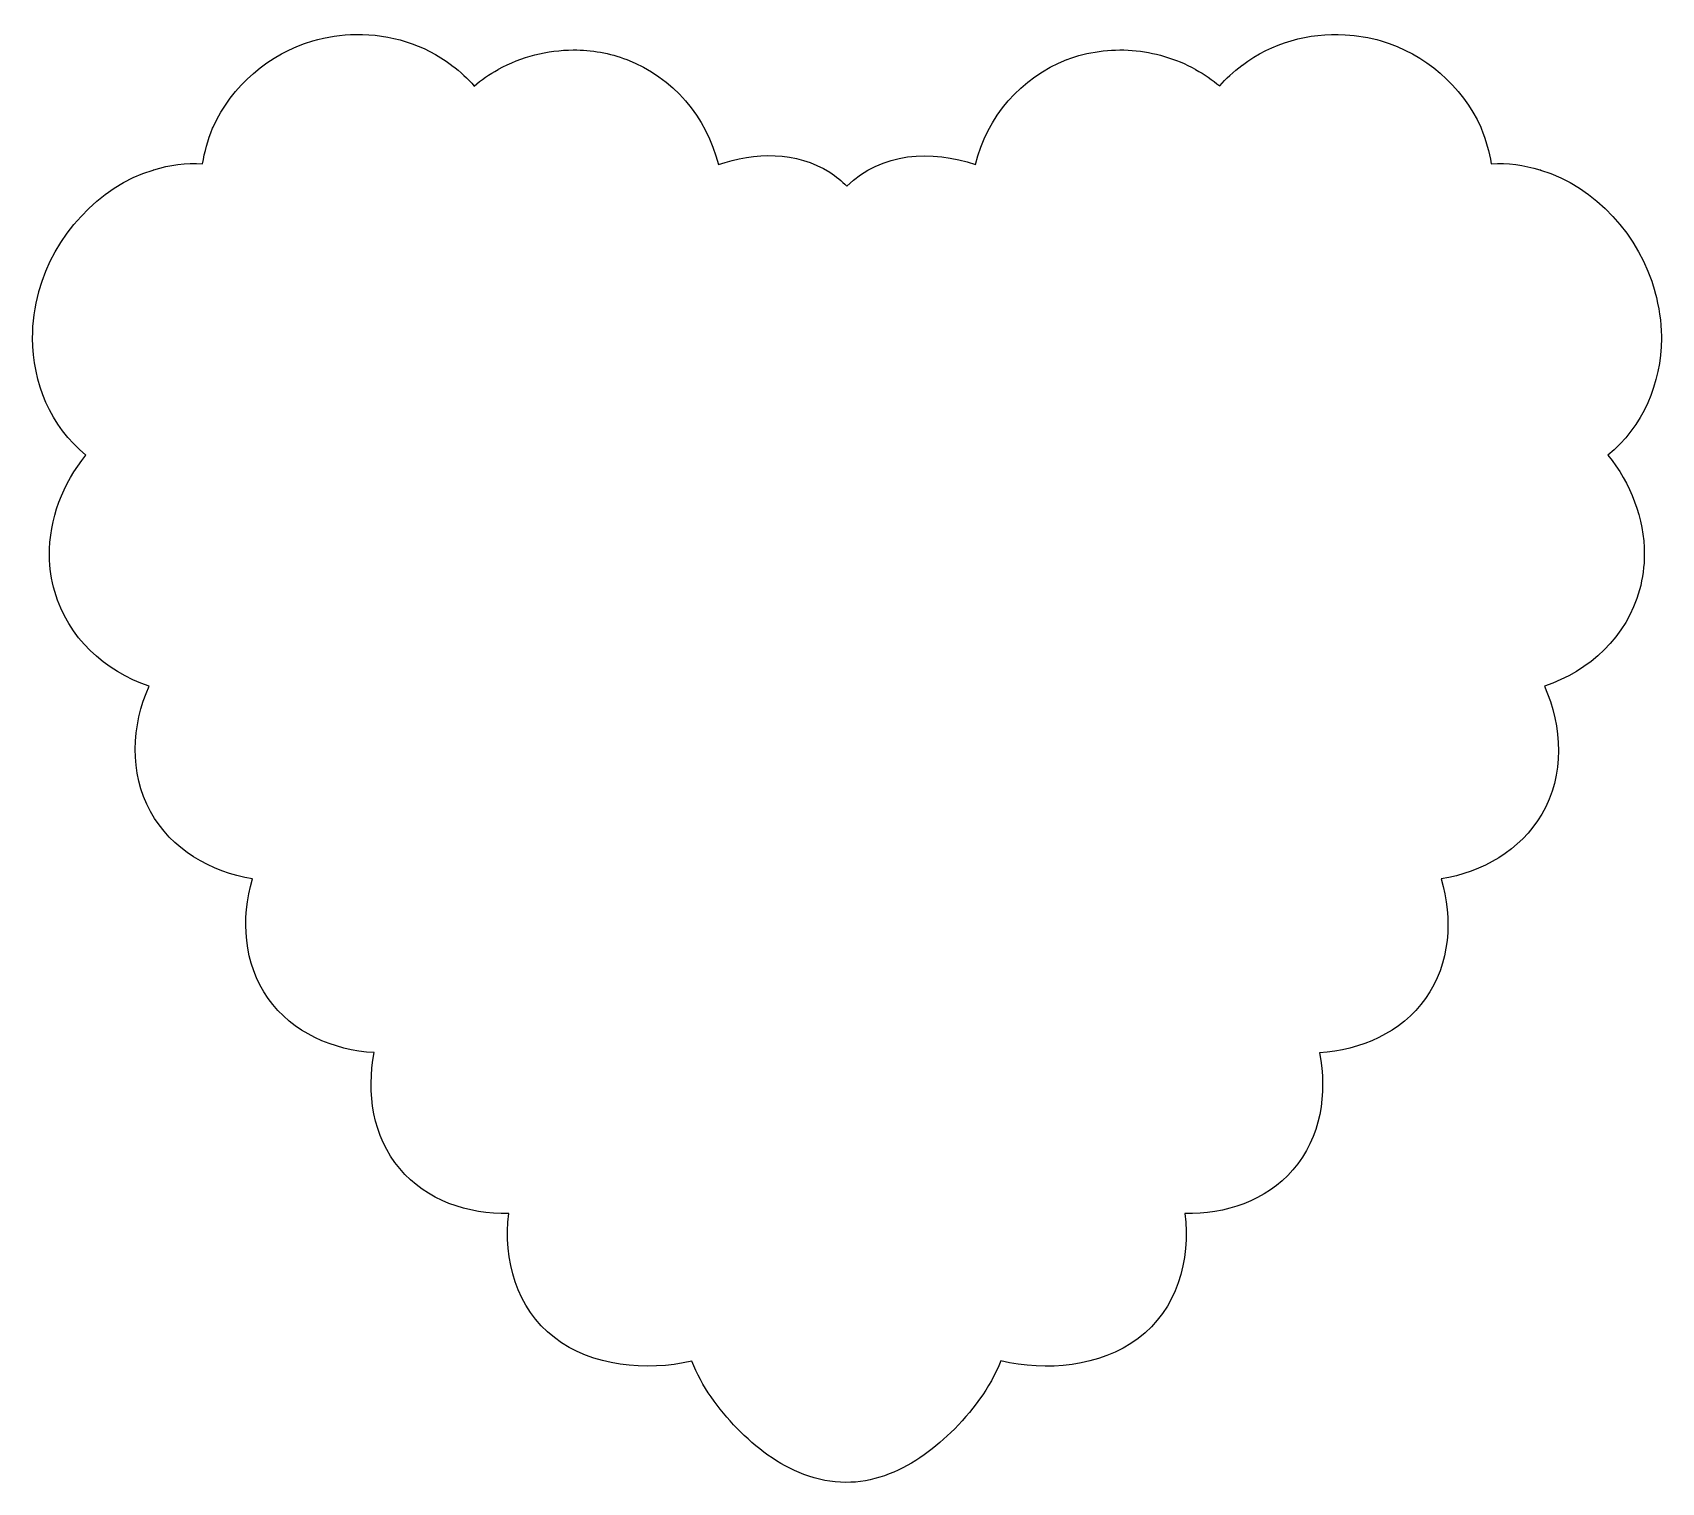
# Model space of a CAD drawing. Header units: centimetres. Extents: x -10.36 to -0.84, y -10.96 to -2.48.
import ezdxf

# ---------------------------------------------------------------- set-up
doc = ezdxf.new("R2010")
doc.units = ezdxf.units.CM
doc.header["$MEASUREMENT"] = 0
doc.layers.add('Layer 1', color=7, linetype='Continuous')

msp = doc.modelspace()

# ---------------------------------------------------------------- linework, layer by layer
at = {"layer": 'Layer 1', "color": 254}
msp.add_open_spline([(-0.8391, -4.27085), (-0.8391, -4.26603), (-0.83913, -4.26125), (-0.83921, -4.2564), (-0.83921, -4.2564), (-0.84043, -4.17329), (-0.85255, -4.08601), (-0.87728, -3.99661), (-0.87728, -3.99661), (-0.87728, -3.99661), (-0.87723, -3.99661), (-0.87723, -3.99661), (-0.87723, -3.99661), (-0.87747, -3.99595), (-0.87763, -3.99529), (-0.87779, -3.9946), (-0.87779, -3.9946), (-0.87779, -3.9946), (-0.87787, -3.99463), (-0.87787, -3.99463), (-0.87787, -3.99463), (-0.96386, -3.67583), (-1.22458, -3.38061), (-1.54523, -3.28547), (-1.54523, -3.28547), (-1.54523, -3.28547), (-1.5452, -3.28536), (-1.5452, -3.28536), (-1.5452, -3.28536), (-1.54679, -3.28496), (-1.54835, -3.28451), (-1.54986, -3.28396), (-1.54986, -3.28396), (-1.54986, -3.28396), (-1.54989, -3.28409), (-1.54989, -3.28409), (-1.54989, -3.28409), (-1.64189, -3.25581), (-1.73851, -3.24194), (-1.83471, -3.24816), (-1.83471, -3.24816), (-1.84585, -3.18019), (-1.86514, -3.11081), (-1.89329, -3.04141), (-1.89329, -3.04141), (-1.89329, -3.04141), (-1.89578, -3.03559), (-1.89578, -3.03559), (-1.89578, -3.03559), (-2.00415, -2.79278), (-2.22405, -2.60487), (-2.47855, -2.53018), (-2.47855, -2.53018), (-2.54692, -2.5101), (-2.61751, -2.49803), (-2.68852, -2.49393), (-2.68852, -2.49393), (-2.90151, -2.4816), (-3.1181, -2.54103), (-3.28947, -2.67139), (-3.28947, -2.67139), (-3.28947, -2.67139), (-3.28955, -2.67128), (-3.28955, -2.67128), (-3.28955, -2.67128), (-3.29053, -2.6721), (-3.29156, -2.67287), (-3.29262, -2.67358), (-3.29262, -2.67358), (-3.29262, -2.67358), (-3.29254, -2.67369), (-3.29254, -2.67369), (-3.29254, -2.67369), (-3.34207, -2.71063), (-3.38522, -2.75127), (-3.42216, -2.79386), (-3.42216, -2.79386), (-3.46396, -2.75849), (-3.51087, -2.72589), (-3.563, -2.69739), (-3.563, -2.69739), (-3.563, -2.69739), (-3.56297, -2.69731), (-3.56297, -2.69731), (-3.56297, -2.69731), (-3.56398, -2.69683), (-3.56495, -2.6963), (-3.56588, -2.69567), (-3.56588, -2.69567), (-3.56588, -2.69567), (-3.56593, -2.69575), (-3.56593, -2.69575), (-3.56593, -2.69575), (-3.67893, -2.63315), (-3.80564, -2.59595), (-3.93431, -2.58592), (-3.93431, -2.58592), (-4.063, -2.57592), (-4.19368, -2.59309), (-4.3147, -2.63921), (-4.3147, -2.63921), (-4.3147, -2.63921), (-4.31547, -2.6395), (-4.31547, -2.6395), (-4.31547, -2.6395), (-4.58415, -2.74298), (-4.78339, -2.97459), (-4.85107, -3.25381), (-4.85107, -3.25381), (-5.1056, -3.16422), (-5.40275, -3.18187), (-5.60241, -3.37957), (-5.60241, -3.37957), (-5.63233, -3.34991), (-5.66554, -3.32237), (-5.70282, -3.29863), (-5.70282, -3.29863), (-5.70282, -3.29863), (-5.70301, -3.2985), (-5.70301, -3.2985), (-5.70301, -3.2985), (-5.8974, -3.17491), (-6.1424, -3.17938), (-6.35394, -3.25352), (-6.35394, -3.25352), (-6.42186, -2.97449), (-6.62053, -2.74282), (-6.88938, -2.63953), (-6.88938, -2.63953), (-6.88938, -2.63953), (-6.89012, -2.63924), (-6.89012, -2.63924), (-6.89012, -2.63924), (-6.98984, -2.60122), (-7.0961, -2.58291), (-7.20241, -2.58325), (-7.20241, -2.58325), (-7.35412, -2.58375), (-7.50594, -2.62228), (-7.63884, -2.69583), (-7.63884, -2.69583), (-7.63884, -2.69583), (-7.63887, -2.69575), (-7.63887, -2.69575), (-7.63887, -2.69575), (-7.63974, -2.69628), (-7.64064, -2.69681), (-7.64157, -2.69723), (-7.64157, -2.69723), (-7.64157, -2.69723), (-7.64152, -2.69734), (-7.64152, -2.69734), (-7.64152, -2.69734), (-7.69375, -2.72586), (-7.74037, -2.75878), (-7.78223, -2.79418), (-7.78223, -2.79418), (-7.81917, -2.75153), (-7.86237, -2.71076), (-7.91211, -2.67364), (-7.91211, -2.67364), (-7.91211, -2.67364), (-7.91208, -2.67359), (-7.91208, -2.67359), (-7.91208, -2.67359), (-7.91316, -2.67288), (-7.9142, -2.67208), (-7.9152, -2.67124), (-7.9152, -2.67124), (-7.9152, -2.67124), (-7.91528, -2.67135), (-7.91528, -2.67135), (-7.91528, -2.67135), (-8.07501, -2.54988), (-8.27387, -2.49003), (-8.47252, -2.49241), (-8.47252, -2.49241), (-8.55825, -2.49342), (-8.64392, -2.50601), (-8.72641, -2.53022), (-8.72641, -2.53022), (-8.98086, -2.60494), (-9.20073, -2.79282), (-9.30908, -3.03563), (-9.30908, -3.03563), (-9.30908, -3.03563), (-9.31157, -3.04142), (-9.31157, -3.04142), (-9.31157, -3.04142), (-9.3398, -3.11103), (-9.35904, -3.18059), (-9.37012, -3.24862), (-9.37012, -3.24862), (-9.46667, -3.24248), (-9.56258, -3.25555), (-9.655, -3.28394), (-9.655, -3.28394), (-9.655, -3.28394), (-9.65505, -3.28381), (-9.65505, -3.28381), (-9.65505, -3.28381), (-9.65653, -3.28437), (-9.65801, -3.28482), (-9.65952, -3.28519), (-9.65952, -3.28519), (-9.65952, -3.28519), (-9.65949, -3.2853), (-9.65949, -3.2853), (-9.65949, -3.2853), (-9.9803, -3.38005), (-10.24086, -3.67612), (-10.32703, -3.99467), (-10.32703, -3.99467), (-10.32703, -3.99467), (-10.32708, -3.99464), (-10.32708, -3.99464), (-10.32708, -3.99464), (-10.32724, -3.99533), (-10.32742, -3.99599), (-10.32764, -3.99665), (-10.32764, -3.99665), (-10.32764, -3.99665), (-10.32759, -3.99668), (-10.32759, -3.99668), (-10.32759, -3.99668), (-10.35222, -4.08574), (-10.36447, -4.1776), (-10.36413, -4.26878), (-10.36413, -4.26878), (-10.36318, -4.52818), (-10.26057, -4.78234), (-10.05266, -4.9523), (-10.05266, -4.9523), (-10.18786, -5.11666), (-10.26798, -5.32793), (-10.26581, -5.53986), (-10.26581, -5.53986), (-10.26507, -5.6105), (-10.2552, -5.6812), (-10.23517, -5.75026), (-10.23517, -5.75026), (-10.15786, -6.01688), (-9.94318, -6.21722), (-9.68224, -6.30255), (-9.68224, -6.30255), (-9.78641, -6.53364), (-9.79932, -6.81013), (-9.67467, -7.03621), (-9.67467, -7.03621), (-9.55362, -7.25674), (-9.32267, -7.39144), (-9.07835, -7.42975), (-9.07835, -7.42975), (-9.1477, -7.6628), (-9.13021, -7.92616), (-8.9871, -8.12865), (-8.9871, -8.12865), (-8.9871, -8.12865), (-8.98697, -8.12886), (-8.98697, -8.12886), (-8.98697, -8.12886), (-8.84515, -8.32928), (-8.60645, -8.43295), (-8.36597, -8.44612), (-8.36597, -8.44612), (-8.41341, -8.68038), (-8.37467, -8.9375), (-8.21759, -9.12411), (-8.21759, -9.12411), (-8.06159, -9.31017), (-7.81743, -9.39293), (-7.57944, -9.38716), (-7.57944, -9.38716), (-7.61373, -9.65526), (-7.53441, -9.94286), (-7.31324, -10.11222), (-7.31324, -10.11222), (-7.09073, -10.28261), (-6.77629, -10.31087), (-6.50989, -10.25036), (-6.50989, -10.25036), (-6.45004, -10.39715), (-6.35474, -10.52965), (-6.24467, -10.64295), (-6.24467, -10.64295), (-6.13429, -10.75659), (-6.00316, -10.85517), (-5.85452, -10.91253), (-5.85452, -10.91253), (-5.77419, -10.94343), (-5.69117, -10.95907), (-5.60803, -10.95907), (-5.60803, -10.95907), (-5.53225, -10.95907), (-5.45637, -10.94608), (-5.38237, -10.91983), (-5.38237, -10.91983), (-5.23582, -10.86792), (-5.10564, -10.77513), (-4.99478, -10.66744), (-4.99478, -10.66744), (-4.87278, -10.54893), (-4.76623, -10.40677), (-4.70157, -10.24876), (-4.70157, -10.24876), (-4.43675, -10.31128), (-4.12301, -10.28413), (-3.89933, -10.11798), (-3.89933, -10.11798), (-3.67282, -9.94965), (-3.59067, -9.65864), (-3.62557, -9.38717), (-3.62557, -9.38717), (-3.39075, -9.39209), (-3.15017, -9.31306), (-2.99367, -9.13148), (-2.99367, -9.13148), (-2.83185, -8.94373), (-2.79087, -8.68444), (-2.8391, -8.44634), (-2.8391, -8.44634), (-2.59867, -8.43319), (-2.35967, -8.32921), (-2.21799, -8.12881), (-2.21799, -8.12881), (-2.21799, -8.12881), (-2.21786, -8.12862), (-2.21786, -8.12862), (-2.21786, -8.12862), (-2.0748, -7.92616), (-2.05726, -7.66285), (-2.12655, -7.42986), (-2.12655, -7.42986), (-1.88842, -7.39224), (-1.66263, -7.26386), (-1.53928, -7.05211), (-1.53928, -7.05211), (-1.40537, -6.82219), (-1.41667, -6.54067), (-1.52325, -6.30278), (-1.52325, -6.30278), (-1.25848, -6.21642), (-1.04155, -6.01145), (-0.96691, -5.73991), (-0.96691, -5.73991), (-0.9481, -5.67141), (-0.93916, -5.60153), (-0.93913, -5.53184), (-0.93913, -5.53184), (-0.93902, -5.32274), (-1.01906, -5.11541), (-1.15217, -4.9528), (-1.15217, -4.9528), (-0.94903, -4.78705), (-0.83905, -4.53099), (-0.8391, -4.27085)], degree=3, knots=[0, 0, 0, 0, 0.0111111, 0.0111111, 0.0111111, 0.0111111, 0.0222222, 0.0222222, 0.0222222, 0.0222222, 0.0333333, 0.0333333, 0.0333333, 0.0333333, 0.0444444, 0.0444444, 0.0444444, 0.0444444, 0.0555556, 0.0555556, 0.0555556, 0.0555556, 0.0666667, 0.0666667, 0.0666667, 0.0666667, 0.0777778, 0.0777778, 0.0777778, 0.0777778, 0.0888889, 0.0888889, 0.0888889, 0.0888889, 0.1, 0.1, 0.1, 0.1, 0.1111111, 0.1111111, 0.1111111, 0.1111111, 0.1222222, 0.1222222, 0.1222222, 0.1222222, 0.1333333, 0.1333333, 0.1333333, 0.1333333, 0.1444444, 0.1444444, 0.1444444, 0.1444444, 0.1555556, 0.1555556, 0.1555556, 0.1555556, 0.1666667, 0.1666667, 0.1666667, 0.1666667, 0.1777778, 0.1777778, 0.1777778, 0.1777778, 0.1888889, 0.1888889, 0.1888889, 0.1888889, 0.2, 0.2, 0.2, 0.2, 0.2111111, 0.2111111, 0.2111111, 0.2111111, 0.2222222, 0.2222222, 0.2222222, 0.2222222, 0.2333333, 0.2333333, 0.2333333, 0.2333333, 0.2444444, 0.2444444, 0.2444444, 0.2444444, 0.2555556, 0.2555556, 0.2555556, 0.2555556, 0.2666667, 0.2666667, 0.2666667, 0.2666667, 0.2777778, 0.2777778, 0.2777778, 0.2777778, 0.2888889, 0.2888889, 0.2888889, 0.2888889, 0.3, 0.3, 0.3, 0.3, 0.3111111, 0.3111111, 0.3111111, 0.3111111, 0.3222222, 0.3222222, 0.3222222, 0.3222222, 0.3333333, 0.3333333, 0.3333333, 0.3333333, 0.3444444, 0.3444444, 0.3444444, 0.3444444, 0.3555556, 0.3555556, 0.3555556, 0.3555556, 0.3666667, 0.3666667, 0.3666667, 0.3666667, 0.3777778, 0.3777778, 0.3777778, 0.3777778, 0.3888889, 0.3888889, 0.3888889, 0.3888889, 0.4, 0.4, 0.4, 0.4, 0.4111111, 0.4111111, 0.4111111, 0.4111111, 0.4222222, 0.4222222, 0.4222222, 0.4222222, 0.4333333, 0.4333333, 0.4333333, 0.4333333, 0.4444444, 0.4444444, 0.4444444, 0.4444444, 0.4555556, 0.4555556, 0.4555556, 0.4555556, 0.4666667, 0.4666667, 0.4666667, 0.4666667, 0.4777778, 0.4777778, 0.4777778, 0.4777778, 0.4888889, 0.4888889, 0.4888889, 0.4888889, 0.5, 0.5, 0.5, 0.5, 0.5111111, 0.5111111, 0.5111111, 0.5111111, 0.5222222, 0.5222222, 0.5222222, 0.5222222, 0.5333333, 0.5333333, 0.5333333, 0.5333333, 0.5444444, 0.5444444, 0.5444444, 0.5444444, 0.5555556, 0.5555556, 0.5555556, 0.5555556, 0.5666667, 0.5666667, 0.5666667, 0.5666667, 0.5777778, 0.5777778, 0.5777778, 0.5777778, 0.5888889, 0.5888889, 0.5888889, 0.5888889, 0.6, 0.6, 0.6, 0.6, 0.6111111, 0.6111111, 0.6111111, 0.6111111, 0.6222222, 0.6222222, 0.6222222, 0.6222222, 0.6333333, 0.6333333, 0.6333333, 0.6333333, 0.6444444, 0.6444444, 0.6444444, 0.6444444, 0.6555556, 0.6555556, 0.6555556, 0.6555556, 0.6666667, 0.6666667, 0.6666667, 0.6666667, 0.6777778, 0.6777778, 0.6777778, 0.6777778, 0.6888889, 0.6888889, 0.6888889, 0.6888889, 0.7, 0.7, 0.7, 0.7, 0.7111111, 0.7111111, 0.7111111, 0.7111111, 0.7222222, 0.7222222, 0.7222222, 0.7222222, 0.7333333, 0.7333333, 0.7333333, 0.7333333, 0.7444444, 0.7444444, 0.7444444, 0.7444444, 0.7555556, 0.7555556, 0.7555556, 0.7555556, 0.7666667, 0.7666667, 0.7666667, 0.7666667, 0.7777778, 0.7777778, 0.7777778, 0.7777778, 0.7888889, 0.7888889, 0.7888889, 0.7888889, 0.8, 0.8, 0.8, 0.8, 0.8111111, 0.8111111, 0.8111111, 0.8111111, 0.8222222, 0.8222222, 0.8222222, 0.8222222, 0.8333333, 0.8333333, 0.8333333, 0.8333333, 0.8444444, 0.8444444, 0.8444444, 0.8444444, 0.8555556, 0.8555556, 0.8555556, 0.8555556, 0.8666667, 0.8666667, 0.8666667, 0.8666667, 0.8777778, 0.8777778, 0.8777778, 0.8777778, 0.8888889, 0.8888889, 0.8888889, 0.8888889, 0.9, 0.9, 0.9, 0.9, 0.9111111, 0.9111111, 0.9111111, 0.9111111, 0.9222222, 0.9222222, 0.9222222, 0.9222222, 0.9333333, 0.9333333, 0.9333333, 0.9333333, 0.9444444, 0.9444444, 0.9444444, 0.9444444, 0.9555556, 0.9555556, 0.9555556, 0.9555556, 0.9666667, 0.9666667, 0.9666667, 0.9666667, 0.9777778, 0.9777778, 0.9777778, 0.9777778, 1, 1, 1, 1], dxfattribs=at)

doc.saveas('drawing.dxf')
